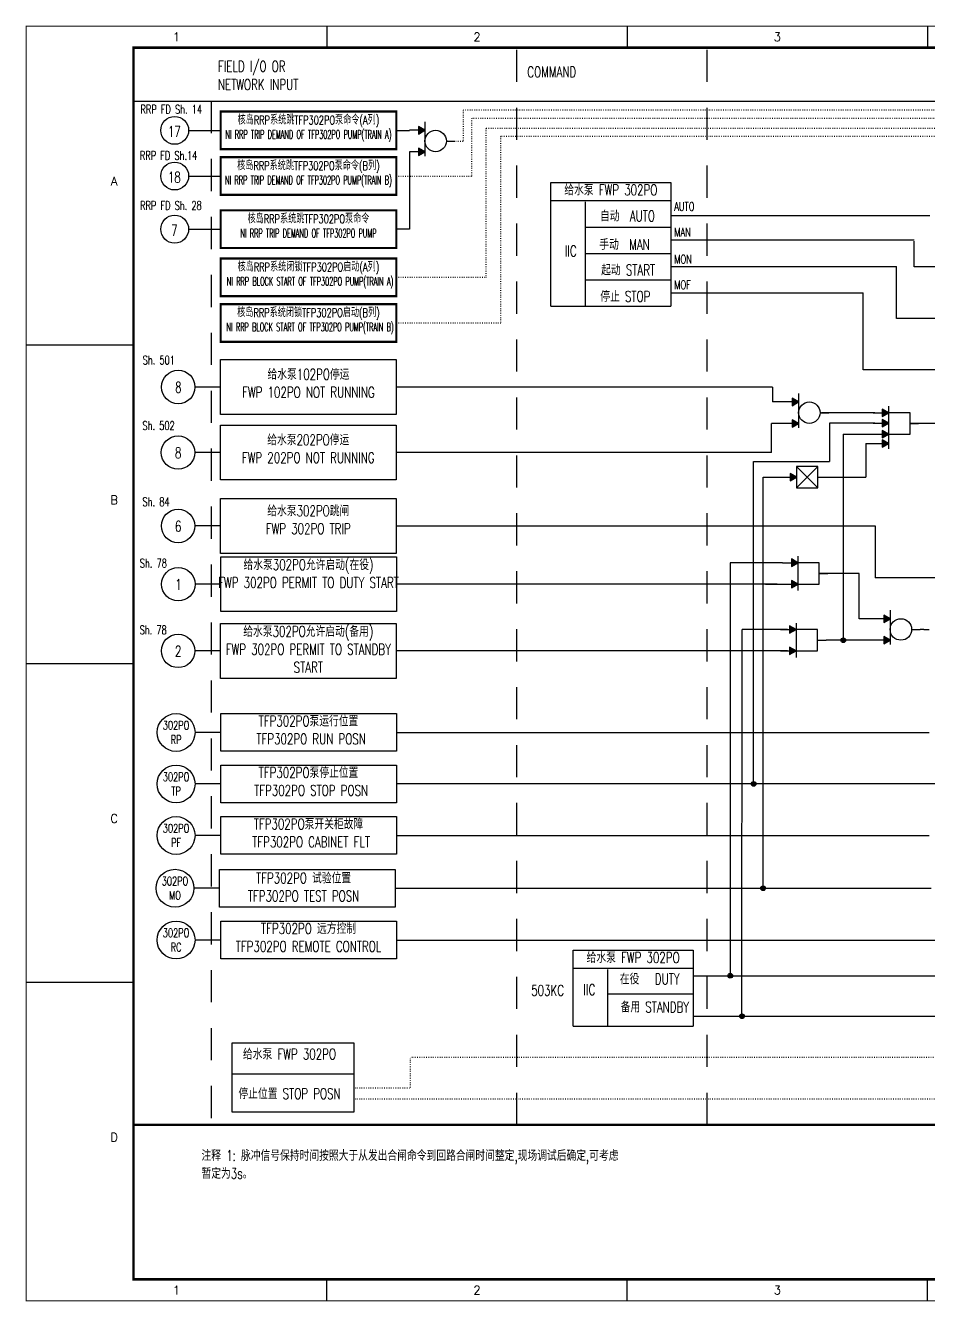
# Model space of a CAD drawing. Header units: millimetres. Extents: x 38833 to 52469, y 29493 to 32647.
# Drawn here: x 51576.1 to 51786.4, y 32172.4 to 32469.7 of the extents above; entities that cross this region are included whole.
import ezdxf
from ezdxf.enums import TextEntityAlignment as Align

# ---------------------------------------------------------------- set-up
doc = ezdxf.new("R2010")
doc.units = ezdxf.units.MM
for name, pattern in [('ACAD_ISO10W100', [18, 12, -3, 0, -3]), ('DOT2', [3.175, 0, -3.175]), ('JIS_02_0.7', [1.35, 0.75, -0.6])]:
    doc.linetypes.add(name, pattern=pattern)
for name, color, linetype in [('BORDER', 1, 'Continuous'), ('MLINE', 6, 'Continuous'), ('TK', 7, 'Continuous'), ('图框_外框线', 7, 'Continuous'), ('图框_标题栏文字', 6, 'Continuous')]:
    doc.layers.add(name, color=color, linetype=linetype)
doc.styles.get("Standard").update_dxf_attribs({"font": 'romans.shx', "width": 0.7, "bigfont": 'hztxta.shx'})

# ---------------------------------------------------------------- blocks, each defined once
blk = doc.blocks.new('图框2')
for p, q in [((70, 0), (70, -5)), ((140, 0), (140, -5)), ((210, 0), (210, -5)), ((0, -74.25), (25, -74.25)), ((0, -148.5), (25, -148.5)), ((0, -222.75), (25, -222.75)), ((70, -297), (70, -292)), ((140, -297), (140, -292)), ((210, -297), (210, -292))]:
    blk.add_line(p, q)
at = {"layer": '图框_外框线'}
for points, const_width in [([(0, -297), (420, -297), (420, 0), (0, 0)], 0.3), ([(25, -292), (415, -292), (415, -5), (25, -5)], 0.6)]:
    blk.add_lwpolyline(points, close=True, dxfattribs=dict(at, const_width=const_width))
at = {"layer": '图框_外框线', "const_width": 0.6}
blk.add_lwpolyline([(235, -256), (25, -256)], dxfattribs=at)
at = {"layer": 'TK', "color": 3}
for s, p in [('1', (35, -2.5)), ('2', (105, -2.5)), ('3', (175, -2.5)), ('1', (35, -294.5)), ('2', (105, -294.5)), ('3', (175, -294.5))]:
    blk.add_text(s, height=2, dxfattribs=at).set_placement(p, align=Align.MIDDLE)
for s, p in [('A', (20.5, -37.12)), ('B', (20.5, -111.38)), ('C', (20.5, -185.62)), ('D', (20.5, -259.88))]:
    blk.add_text(s, height=2, dxfattribs=at).set_placement(p, align=Align.CENTER)
blk = doc.blocks.new('huo')
at = {"layer": 'BORDER'}
for points in [[(-72.15, 909.27), (-73.65, 910.13), (-73.65, 908.4)], [(-72.15, 904.27), (-73.65, 905.13), (-73.65, 903.4)]]:
    blk.add_hatch(color=256, dxfattribs=at).paths.add_polyline_path(points)
for p, q in [((-72.15, 911.28), (-72.15, 903.28)), ((-72.15, 909.27), (-75.75, 909.27)), ((-67.15, 906.77), (-65.15, 906.77)), ((-72.15, 904.27), (-75.75, 904.27))]:
    blk.add_line(p, q, dxfattribs=at)
for points in [[(-72.15, 909.27), (-73.65, 910.13), (-73.65, 908.4)], [(-72.15, 904.27), (-73.65, 905.13), (-73.65, 903.4)]]:
    blk.add_lwpolyline(points, close=True, dxfattribs=at)
blk.add_circle((-69.65, 906.77), 2.5, dxfattribs=at)

msp = doc.modelspace()

# ---------------------------------------------------------------- hatches: boundary and pattern name
h = msp.add_hatch(color=256)
edge = h.paths.add_edge_path()
edge.add_arc((51766.57, 32326.49), 0.55, 0, 360)
h = msp.add_hatch(color=256)
edge = h.paths.add_edge_path()
edge.add_arc((51766.57, 32326.49), 0.393, 0, 360)
h = msp.add_hatch(color=40)
edge = h.paths.add_edge_path()
edge.add_arc((51745.69, 32292.99), 0.55, 0, 360)
h = msp.add_hatch(color=40)
edge = h.paths.add_edge_path()
edge.add_arc((51745.69, 32292.99), 0.393, 0, 360)
h = msp.add_hatch(color=40)
edge = h.paths.add_edge_path()
edge.add_arc((51747.9, 32268.7), 0.55, 0, 360)
h = msp.add_hatch(color=40)
edge = h.paths.add_edge_path()
edge.add_arc((51747.9, 32268.7), 0.393, 0, 360)
h = msp.add_hatch(color=256)
edge = h.paths.add_edge_path()
edge.add_arc((51740.24, 32248.31), 0.55, 0, 360)
h = msp.add_hatch(color=256)
edge = h.paths.add_edge_path()
edge.add_arc((51740.24, 32248.31), 0.393, 0, 360)
h = msp.add_hatch(color=256)
edge = h.paths.add_edge_path()
edge.add_arc((51742.99, 32238.88), 0.55, 0, 360)
h = msp.add_hatch(color=256)
edge = h.paths.add_edge_path()
edge.add_arc((51742.99, 32238.88), 0.393, 0, 360)
at = {"layer": 'BORDER'}
for color, points in [(256, [(51777.12, 32379.49), (51775.62, 32380.35), (51775.62, 32378.62)]), (256, [(51777.12, 32377.05), (51775.62, 32377.92), (51775.62, 32376.19)]), (256, [(51777.12, 32374.49), (51775.62, 32375.35), (51775.62, 32373.62)]), (256, [(51777.12, 32372.3), (51775.62, 32373.16), (51775.62, 32371.43)]), (40, [(51755.68, 32364.47), (51754.18, 32365.34), (51754.18, 32363.61)]), (256, [(51755.99, 32344.54), (51754.49, 32345.41), (51754.49, 32343.68)]), (256, [(51755.99, 32339.54), (51754.49, 32340.41), (51754.49, 32338.68)]), (256, [(51755.57, 32328.99), (51754.07, 32329.85), (51754.07, 32328.12)]), (256, [(51755.57, 32323.99), (51754.07, 32324.85), (51754.07, 32323.12)])]:
    msp.add_hatch(color=color, dxfattribs=at).paths.add_polyline_path(points)

# ---------------------------------------------------------------- linework, layer by layer
at = {"linetype": 'DOT2', "ltscale": 0.1}
for p, q in [((51678.09, 32450.05), (51935.48, 32450.05)), ((51678.09, 32442.78), (51678.09, 32450.05)), ((51680.04, 32434.64), (51680.04, 32448.05)), ((51794.39, 32448.05), (51680.04, 32448.05)), ((51683.41, 32411.05), (51683.41, 32445.79)), ((51683.41, 32445.79), (51926.06, 32445.79)), ((51675.68, 32442.78), (51678.09, 32442.78)), ((51686.82, 32400.41), (51686.82, 32443.91)), ((51686.82, 32443.91), (51923.67, 32443.91)), ((51662.45, 32434.64), (51680.04, 32434.64)), ((51662.45, 32411.05), (51683.41, 32411.05)), ((51662.45, 32400.41), (51686.82, 32400.41)), ((51971.8, 32229.26), (51665.76, 32229.26)), ((51665.76, 32222.16), (51665.76, 32229.26)), ((51652.55, 32222.16), (51665.76, 32222.16)), ((51652.55, 32219.61), (51971.8, 32219.61))]:
    msp.add_line(p, q, dxfattribs=at)
for p, q in [((51614.08, 32445.28), (51621.52, 32445.28)), ((51614.08, 32434.64), (51621.52, 32434.64)), ((51698.45, 32428.9), (51726.4, 32428.9)), ((51706.44, 32428.61), (51706.44, 32404.34)), ((51726.4, 32425.46), (51786.72, 32425.46)), ((51614.08, 32422.26), (51621.52, 32422.26)), ((51706.44, 32422.76), (51726.4, 32422.76)), ((51706.44, 32422.76), (51726.4, 32422.76)), ((51783.05, 32419.69), (51726.4, 32419.69)), ((51783.05, 32413.46), (51783.05, 32419.46)), ((51706.44, 32416.62), (51726.4, 32416.62)), ((51706.44, 32416.62), (51726.4, 32416.62)), ((51726.4, 32413.55), (51779, 32413.55)), ((51779, 32401.46), (51779, 32413.55)), ((51803.06, 32413.46), (51783.05, 32413.46)), ((51706.44, 32410.48), (51726.4, 32410.48)), ((51706.44, 32410.48), (51726.4, 32410.48)), ((51726.4, 32407.41), (51771.22, 32407.41)), ((51771.22, 32389.46), (51771.22, 32407.41)), ((51698.45, 32404.34), (51726.4, 32404.34)), ((51803.06, 32401.46), (51779, 32401.46)), ((51803.06, 32389.46), (51771.22, 32389.46)), ((51750.07, 32385.48), (51750.07, 32381.99)), ((51752.59, 32381.99), (51750.07, 32381.99)), ((51773.95, 32379.49), (51761.47, 32379.49)), ((51749.89, 32370.21), (51749.89, 32376.99)), ((51752.59, 32376.99), (51749.89, 32376.99)), ((51773.95, 32377.05), (51763.36, 32377.05)), ((51763.36, 32377.05), (51763.36, 32368.1)), ((51796.78, 32376.99), (51782.12, 32376.99)), ((51766.56, 32374.49), (51766.56, 32326.49)), ((51766.56, 32374.49), (51773.53, 32374.49)), ((51745.68, 32368.1), (51763.36, 32368.1)), ((51662.42, 32353.11), (51773.98, 32353.11)), ((51773.98, 32353.11), (51773.98, 32340.99)), ((51740.23, 32344.54), (51740.24, 32248.31)), ((51752.4, 32344.54), (51740.23, 32344.54)), ((51770.31, 32342.04), (51760.99, 32342.04)), ((51770.31, 32331.49), (51770.31, 32342.04)), ((51803.06, 32340.99), (51773.98, 32340.99)), ((51748.42, 32339.54), (51752.4, 32339.54)), ((51773.9, 32331.49), (51770.31, 32331.49)), ((51742.98, 32238.88), (51742.99, 32328.99)), ((51753.59, 32328.99), (51742.99, 32328.99)), ((51785.32, 32328.99), (51784.49, 32328.99)), ((51785.32, 32328.99), (51786.61, 32328.99)), ((51766.56, 32326.49), (51762.57, 32326.49)), ((51773.9, 32326.49), (51766.56, 32326.49)), ((51776.06, 32326.49), (51773.25, 32326.49)), ((51662.46, 32304.99), (51784.34, 32304.99)), ((51784.34, 32304.99), (51786.61, 32304.99)), ((51784.34, 32304.99), (51784.34, 32304.99)), ((51792.66, 32292.99), (51662.46, 32292.99)), ((51662.46, 32280.99), (51783.46, 32280.99)), ((51783.46, 32280.99), (51786.61, 32280.99)), ((51662.21, 32268.7), (51787.03, 32268.7)), ((51662.46, 32256.63), (51790.59, 32256.63)), ((51703.64, 32250.06), (51731.59, 32250.06)), ((51711.63, 32249.76), (51711.63, 32236.56)), ((51731.59, 32248.31), (51740.23, 32248.31)), ((51740.23, 32248.31), (51972.75, 32248.31)), ((51711.63, 32244.06), (51731.59, 32244.06)), ((51711.63, 32244.06), (51731.59, 32244.06)), ((51703.64, 32236.56), (51731.59, 32236.56)), ((51731.59, 32238.88), (51742.99, 32238.88)), ((51742.99, 32238.88), (51972.75, 32238.88))]:
    msp.add_line(p, q)
at = {"ltscale": 4}
for p, q in [((51662.45, 32445.28), (51665.53, 32445.28)), ((51665.53, 32440.28), (51665.53, 32422.26)), ((51665.53, 32422.26), (51662.45, 32422.26))]:
    msp.add_line(p, q, dxfattribs=at)
at = {"color": 0}
for p, q in [((51621.52, 32385.48), (51615.55, 32385.48)), ((51621.48, 32370.21), (51615.51, 32370.21)), ((51621.49, 32353.11), (51615.52, 32353.11)), ((51621.54, 32339.54), (51615.56, 32339.54)), ((51751.14, 32339.54), (51662.46, 32339.54)), ((51621.5, 32323.99), (51615.52, 32323.99)), ((51753.59, 32323.99), (51662.42, 32323.99)), ((51621.54, 32304.99), (51615.56, 32304.99)), ((51621.54, 32292.99), (51615.56, 32292.99)), ((51621.54, 32280.99), (51615.56, 32280.99)), ((51621.29, 32268.7), (51615.31, 32268.7)), ((51621.54, 32256.63), (51615.56, 32256.63))]:
    msp.add_line(p, q, dxfattribs=at)
at = {"color": 40}
for p, q in [((51750.07, 32385.48), (51662.45, 32385.48)), ((51749.89, 32370.21), (51662.41, 32370.21)), ((51771.84, 32372.3), (51771.84, 32364.47)), ((51745.69, 32292.99), (51745.68, 32368.1)), ((51747.9, 32269.18), (51747.89, 32364.47)), ((51760.68, 32364.47), (51771.84, 32364.47))]:
    msp.add_line(p, q, dxfattribs=at)
at = {"const_width": 0.5}
for points in [[(51621.52, 32449.67), (51662.45, 32449.67), (51662.45, 32440.89), (51621.52, 32440.89)], [(51621.52, 32439.03), (51662.45, 32439.03), (51662.45, 32430.25), (51621.52, 32430.25)], [(51621.52, 32426.65), (51662.45, 32426.65), (51662.45, 32417.87), (51621.52, 32417.87)], [(51621.52, 32415.43), (51662.45, 32415.43), (51662.45, 32406.66), (51621.52, 32406.66)], [(51621.52, 32404.79), (51662.45, 32404.79), (51662.45, 32396.02), (51621.52, 32396.02)]]:
    msp.add_lwpolyline(points, close=True, dxfattribs=at)
for points in [[(51698.45, 32433.1), (51726.4, 32433.1), (51726.4, 32428.9)], [(51698.45, 32404.34), (51698.45, 32433.1)], [(51726.4, 32428.9), (51726.4, 32422.76)], [(51726.4, 32422.76), (51726.4, 32416.62)], [(51726.4, 32416.62), (51726.4, 32410.48)], [(51726.4, 32410.48), (51726.4, 32404.34)], [(51703.64, 32254.25), (51731.59, 32254.25), (51731.59, 32250.06)], [(51703.64, 32236.56), (51703.64, 32254.25)], [(51731.59, 32250.06), (51731.59, 32245.24)], [(51731.59, 32245.24), (51731.59, 32236.56)]]:
    msp.add_lwpolyline(points)
at = {"color": 0}
for points in [[(51621.52, 32391.87), (51662.45, 32391.87), (51662.45, 32379.09), (51621.52, 32379.09)], [(51621.48, 32376.6), (51662.41, 32376.6), (51662.41, 32363.82), (51621.48, 32363.82)], [(51621.49, 32359.5), (51662.42, 32359.5), (51662.42, 32346.72), (51621.49, 32346.72)], [(51621.54, 32345.93), (51662.46, 32345.93), (51662.46, 32333.16), (51621.54, 32333.16)], [(51621.5, 32330.38), (51662.42, 32330.38), (51662.42, 32317.6), (51621.5, 32317.6)]]:
    msp.add_lwpolyline(points, close=True, dxfattribs=at)
for points in [[(51621.54, 32309.38), (51662.46, 32309.38), (51662.46, 32300.6), (51621.54, 32300.6)], [(51621.54, 32297.38), (51662.46, 32297.38), (51662.46, 32288.6), (51621.54, 32288.6)], [(51621.54, 32285.38), (51662.46, 32285.38), (51662.46, 32276.6), (51621.54, 32276.6)], [(51621.29, 32273.09), (51662.21, 32273.09), (51662.21, 32264.31), (51621.29, 32264.31)], [(51621.54, 32261.02), (51662.46, 32261.02), (51662.46, 32252.25), (51621.54, 32252.25)], [(51624.21, 32232.67), (51652.55, 32232.67), (51652.55, 32216.52), (51624.21, 32216.52)], [(51624.21, 32225.45), (51652.55, 32225.45), (51652.55, 32216.52), (51624.21, 32216.52)]]:
    msp.add_lwpolyline(points, close=True)
for centre, radius in [((51610.83, 32445.28), 3.25), ((51610.83, 32434.64), 3.25), ((51610.83, 32422.26), 3.25), ((51611.65, 32385.48), 3.9), ((51611.61, 32370.21), 3.9), ((51611.62, 32353.11), 3.9), ((51611.66, 32339.54), 3.9), ((51611.62, 32323.99), 3.9), ((51766.57, 32326.49), 0.55), ((51766.57, 32326.49), 0.393), ((51611.15, 32304.99), 4.41), ((51611.15, 32292.99), 4.41), ((51611.15, 32280.99), 4.41), ((51610.9, 32268.7), 4.41), ((51611.15, 32256.63), 4.41), ((51740.24, 32248.31), 0.55), ((51740.24, 32248.31), 0.393), ((51742.99, 32238.88), 0.55), ((51742.99, 32238.88), 0.393)]:
    msp.add_circle(centre, radius)
at = {"color": 40}
for centre, radius in [((51745.69, 32292.99), 0.55), ((51745.69, 32292.99), 0.393), ((51747.9, 32268.7), 0.55), ((51747.9, 32268.7), 0.393)]:
    msp.add_circle(centre, radius, dxfattribs=at)
at = {"layer": 'BORDER'}
for p, q in [((51773.53, 32379.49), (51777.12, 32379.49)), ((51777.12, 32380.99), (51777.12, 32371.08)), ((51773.53, 32377.05), (51777.12, 32377.05)), ((51782.12, 32376.99), (51784.12, 32376.99)), ((51773.53, 32374.49), (51777.12, 32374.49)), ((51752.4, 32344.54), (51755.99, 32344.54)), ((51755.99, 32346.04), (51755.99, 32338.04)), ((51760.99, 32342.04), (51762.99, 32342.04)), ((51752.4, 32339.54), (51755.99, 32339.54)), ((51751.98, 32328.99), (51755.57, 32328.99)), ((51755.57, 32330.49), (51755.57, 32322.49)), ((51760.57, 32326.49), (51762.57, 32326.49)), ((51751.98, 32323.99), (51755.57, 32323.99))]:
    msp.add_line(p, q, dxfattribs=at)
at = {"layer": 'BORDER', "color": 40}
for p, q in [((51771.84, 32372.3), (51777.12, 32372.3)), ((51747.89, 32364.47), (51755.68, 32364.47)), ((51755.68, 32366.97), (51760.68, 32361.97)), ((51760.68, 32366.97), (51755.68, 32361.97))]:
    msp.add_line(p, q, dxfattribs=at)
at = {"layer": 'BORDER'}
for points in [[(51777.12, 32379.49), (51775.62, 32380.35), (51775.62, 32378.62)], [(51782.12, 32379.49), (51777.12, 32379.49), (51777.12, 32374.49), (51782.12, 32374.49)], [(51777.12, 32377.05), (51775.62, 32377.92), (51775.62, 32376.19)], [(51777.12, 32374.49), (51775.62, 32375.35), (51775.62, 32373.62)], [(51777.12, 32372.3), (51775.62, 32373.16), (51775.62, 32371.43)], [(51755.99, 32344.54), (51754.49, 32345.41), (51754.49, 32343.68)], [(51760.99, 32344.54), (51755.99, 32344.54), (51755.99, 32339.54), (51760.99, 32339.54)], [(51755.99, 32339.54), (51754.49, 32340.41), (51754.49, 32338.68)], [(51755.57, 32328.99), (51754.07, 32329.85), (51754.07, 32328.12)], [(51760.57, 32328.99), (51755.57, 32328.99), (51755.57, 32323.99), (51760.57, 32323.99)], [(51755.57, 32323.99), (51754.07, 32324.85), (51754.07, 32323.12)]]:
    msp.add_lwpolyline(points, close=True, dxfattribs=at)
at = {"layer": 'BORDER', "color": 40}
for points in [[(51755.68, 32364.47), (51754.18, 32365.34), (51754.18, 32363.61)], [(51760.68, 32366.97), (51755.68, 32366.97), (51755.68, 32361.97), (51760.68, 32361.97)]]:
    msp.add_lwpolyline(points, close=True, dxfattribs=at)
at = {"layer": 'MLINE', "linetype": 'JIS_02_0.7', "ltscale": 10}
for p, q in [((51690.56, 32213.56), (51690.56, 32464.56)), ((51734.86, 32213.56), (51734.86, 32464.56)), ((51619.32, 32452.12), (51619.32, 32213.56))]:
    msp.add_line(p, q, dxfattribs=at)
at = {"layer": 'MLINE'}
msp.add_line((51601.23, 32452.12), (51991.23, 32452.12), dxfattribs=at)

# ---------------------------------------------------------------- block references
for name, p in [('图框2', (51576.23, 32469.56)), ('huo', (51741.27, 31536.02)), ('huo', (51828.33, 31472.72)), ('huo', (51849.64, 31422.22))]:
    msp.add_blockref(name, p)

# ---------------------------------------------------------------- texts
at = {"color": 3, "char_height": 2, "attachment_point": 1}
for s, insert, width in [('RRP FD Sh. 14', (51602.86, 32451.19), 20.2112), ('RRP FD Sh.14', (51602.73, 32440.43), 17.5018), ('RRP FD Sh. 28', (51602.78, 32428.77), 18.4086)]:
    msp.add_mtext(s, dxfattribs=dict(at, insert=insert, width=width))
at = {"color": 0, "linetype": 'ACAD_ISO10W100', "ltscale": 8, "char_height": 2.5, "width": 43.0967, "attachment_point": 2}
for s, insert in [('{\\H0.8x;核岛RRP系统跳TFP302PO泵命令(A列)\\P\\W0.5;NI RRP TRIP DEMAND OF TFP302PO PUMP(TRAIN A)}', (51641.99, 32448.67)), ('{\\H0.8x;核岛RRP系统跳TFP302PO泵命令(B列)\\P\\W0.5;NI RRP TRIP DEMAND OF TFP302PO PUMP(TRAIN B)}', (51641.99, 32438.03)), ('{\\H0.8x;核岛RRP系统跳TFP302PO泵命令\\P\\W0.5;NI RRP TRIP DEMAND OF TFP302PO PUMP}', (51641.99, 32425.65)), ('{\\H0.8x;核岛RRP系统闭锁TFP302PO启动(A列)\\W0.5; \\P NI RRP BLOCK START OF TFP302PO PUMP(TRAIN A)}', (51641.99, 32414.43)), ('{\\H0.8x;核岛RRP系统闭锁TFP302PO启动(B列)\\W0.5; \\P NI RRP BLOCK START OF TFP302PO PUMP(TRAIN B)}', (51641.99, 32403.79))]:
    msp.add_mtext(s, dxfattribs=dict(at, insert=insert))
for s, insert, char_height, width, attachment_point in [('17', (51610.74, 32446.26), 2.5, 29.7792, 2), ('18', (51610.74, 32435.62), 2.5, 29.7792, 2), ('给水泵 FWP 302PO', (51712.43, 32432.65), 2.5, 29.7792, 2), ('{\\W0.7;自动  AUTO}', (51716.3, 32426.57), 2.5, 19.3818, 2), ('{\\W0.7;AUTO}', (51727.21, 32428.53), 2, 5.9344, 1), ('7', (51610.74, 32423.24), 2.5, 29.7792, 2), ('{\\W0.7;MAN}', (51727.21, 32422.58), 2, 5.9344, 1), ('IIC', (51701.69, 32418.42), 2.5, 73.0067, 1), ('{\\W0.7;手动  MAN}', (51715.62, 32419.93), 2.5, 19.3818, 2), ('{\\W0.7;MON}', (51727.21, 32416.25), 2, 5.9344, 1), ('{\\W0.7;起动 START}', (51716.46, 32414), 2.5, 19.3818, 2), ('{\\W0.7;MOF}', (51727.21, 32410.3), 2, 5.9344, 1), ('{\\W0.7;停止 STOP}', (51715.8, 32407.83), 2.5, 19.3818, 2), ('TFP302PO泵运行位置\\P TFP302PO RUN POSN', (51642, 32308.9), 2.5, 50.9636, 2), ('TFP302PO泵停止位置\\P TFP302PO STOP POSN', (51642, 32296.9), 2.5, 50.9636, 2), ('TFP302PO泵开关柜故障\\P TFP302PO CABINET FLT', (51642, 32284.9), 2.5, 50.9636, 2), ('TFP302PO 试验位置\\PTFP302PO TEST POSN', (51640.85, 32272.3), 2.5, 50.9636, 2), ('TFP302PO 远方控制\\PTFP302PO REMOTE CONTROL', (51642, 32260.55), 2.5, 50.9636, 2), ('给水泵 FWP 302PO', (51717.62, 32253.8), 2.5, 29.7792, 2), ('{\\W0.7;在役   DUTY}', (51721.49, 32248.8), 2.5, 19.3818, 2), ('503KC', (51697.7, 32246.13), 2.5, 29.7792, 2), ('IIC', (51706.03, 32246.31), 2.5, 73.0067, 1), ('{\\W0.7;备用 STANDBY}', (51722.68, 32242.26), 2.5, 19.3818, 2), ('给水泵 FWP 302PO', (51637.57, 32231.29), 2.5, 29.7792, 2), ('停止位置 STOP POSN', (51637.57, 32222.07), 2.5, 28.7463, 2), ('注释 1: 脉冲信号保持时间按照大于从发出合闸命令到回路合闸时间整定,现场调试后确定,可考虑暂定为3s。', (51617.07, 32207.67), 2.5, 97.8218, 1)]:
    msp.add_mtext(s, dxfattribs=dict(insert=insert, char_height=char_height, width=width, attachment_point=attachment_point))
at = {"color": 1, "char_height": 2, "width": 10.3074, "attachment_point": 1}
for s, insert in [('{\\C0;\\PSh. 501}', (51603.37, 32396.09)), ('{\\C0;\\PSh. 502}', (51603.33, 32380.82)), ('{\\C0;\\PSh. 84}', (51603.34, 32363.07)), ('{\\C0;\\PSh. 78}', (51602.71, 32348.77)), ('{\\C0;\\PSh. 78}', (51602.67, 32333.22))]:
    msp.add_mtext(s, dxfattribs=dict(at, insert=insert))
at = {"color": 0}
for s, insert, char_height, width, attachment_point in [('{\\C256;给水泵102PO}停运\\P{\\C256;FWP 102PO} NOT RUNNING ', (51641.99, 32389.69), 2.5, 41.3345, 2), ('8', (51611.67, 32385.41), 2.5, 3.6872, 5), ('{\\C256;给水泵202PO}停运\\P{\\C256;FWP 202PO} NOT RUNNING ', (51641.94, 32374.42), 2.5, 41.3345, 2), ('8', (51611.63, 32370.14), 2.5, 3.6872, 5), ('{\\C256;给水泵302PO}跳闸\\P{\\C256;FWP 302PO} TRIP', (51641.95, 32357.88), 2.5, 41.3345, 2), ('{\\W0.7;6}', (51611.64, 32353.03), 2.5, 3.6872, 5), ('{\\C256;给水泵302PO允许启动(在役)\\PFWP 302PO PERMIT TO DUTY START}', (51642, 32345.32), 2.5, 41.3345, 2), ('{\\W0.7;1}', (51611.69, 32339.47), 2.5, 3.6872, 5), ('{\\C256;给水泵302PO允许启动(备用)\\PFWP 302PO PERMIT TO STANDBY START\\P} ', (51641.96, 32329.77), 2.5, 41.3345, 2), ('{\\W0.7;2}', (51611.64, 32323.91), 2.5, 3.6872, 5), ('302PO\\PRP', (51611.15, 32304.99), 2, 3.6872, 5), ('302PO\\PTP', (51611.15, 32292.99), 2, 3.6872, 5), ('302PO\\PPF', (51611.15, 32280.99), 2, 3.6872, 5), ('302PO\\PMO', (51610.9, 32268.7), 2, 3.6872, 5), ('302PO\\PRC', (51611.15, 32256.63), 2, 3.6872, 5)]:
    msp.add_mtext(s, dxfattribs=dict(at, insert=insert, char_height=char_height, width=width, attachment_point=attachment_point))
at = {"layer": 'MLINE', "char_height": 2.5, "width": 31.8959, "attachment_point": 1}
for s, insert in [('FIELD I/O OR', (51620.9, 32461.45)), ('COMMAND', (51692.97, 32460.14))]:
    msp.add_mtext(s, dxfattribs=dict(at, insert=insert))
at = {"layer": '图框_标题栏文字', "insert": (51620.9, 32457.2), "char_height": 2.5, "width": 31.8959, "attachment_point": 1}
msp.add_mtext('NETWORK INPUT', dxfattribs=at)

doc.saveas('drawing.dxf')
